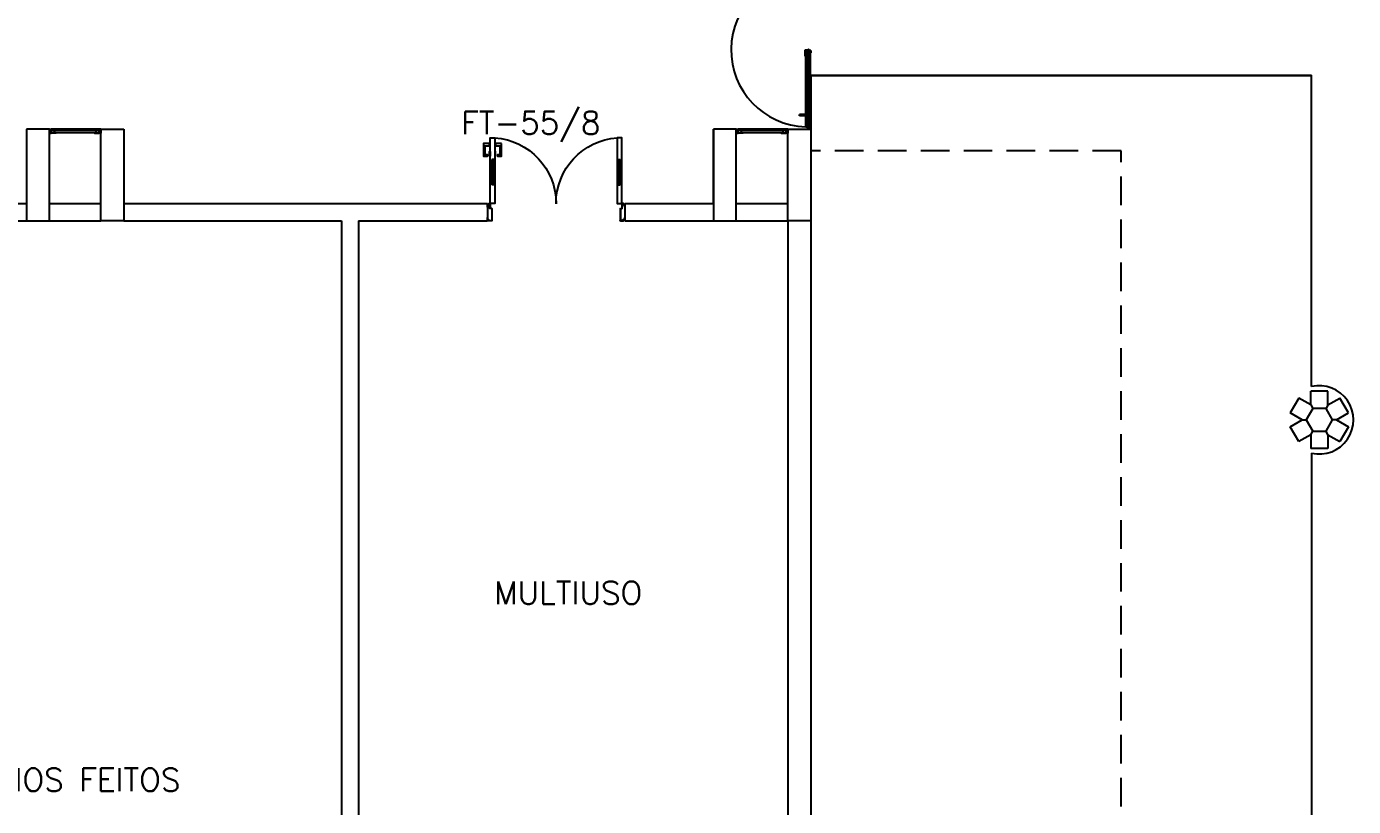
# Model space of a CAD drawing. Header units: millimetres. Extents: x 2686 to 2939, y 1294 to 1441.
# Drawn here: x 2784.27 to 2795.86, y 1398.14 to 1404.95 of the extents above; entities that cross this region are included whole.
import ezdxf

# ---------------------------------------------------------------- set-up
doc = ezdxf.new("R2010")
doc.units = ezdxf.units.MM
doc.linetypes.add('HIDDEN', pattern=[0.375, 0.25, -0.125])
for name, color, linetype in [('AR-ALV', 2, 'Continuous'), ('AR-ESQ', 1, 'Continuous'), ('AR-ESTC', 3, 'Continuous'), ('AR-ESTMA-C', 1, 'Continuous'), ('AR-PIS', 1, 'Continuous'), ('AR-PISO-V1', 1, 'Continuous'), ('AR-PORTA', 1, 'Continuous'), ('AR-PROJ', 1, 'HIDDEN'), ('AR-VIDRO', 2, 'Continuous'), ('DT-ESQ-BAGUETE-C', 1, 'Continuous'), ('DT-ESQ-PERFIL CADEIRA-C', 2, 'Continuous'), ('DT-ESQ-PERFIL CADEIRA-V', 2, 'Continuous'), ('DT-ESQ-VENEZIANA-C', 1, 'Continuous'), ('DT-ESQ-VENEZIANA-V', 1, 'Continuous'), ('ENDEREÇO', 2, 'Continuous'), ('maçaneta', 1, 'Continuous'), ('montantes', 1, 'Continuous'), ('mov', 1, 'Continuous'), ('PLAT-CONG', 7, 'Continuous'), ('PM-PERFIL U-C', 2, 'Continuous'), ('PM-VIDRO', 2, 'Continuous'), ('pm1', 2, 'Continuous'), ('pm2', 2, 'Continuous'), ('TEXTO', 2, 'Continuous')]:
    doc.layers.add(name, color=color, linetype=linetype)
doc.styles.add('UNB-100', font='simplex.shx', dxfattribs={"height": 0.2})
doc.styles.add('UNB1-100', font='simplex.shx', dxfattribs={"height": 0.2})

# ---------------------------------------------------------------- blocks, each defined once
blk = doc.blocks.new('A$C34151AAB')
at = {"layer": 'AR-PISO-V1'}
for p in [(28.466, 2.718), (32.841, 0)]:
    blk.add_line(p, (32.841, 2.718), dxfattribs=at)
blk = doc.blocks.new('pilar15')
at = {"layer": 'AR-ESTMA-C'}
for p, q in [((0.075, 0.25), (-0.075, 0.25)), ((-0.075, 0.13), (-0.075, 0.25)), ((0.075, 0.13), (0.075, 0.25)), ((-0.179, 0.19), (-0.254, 0.06)), ((-0.075, 0.13), (-0.179, 0.19)), ((-0.075, 0.13), (-0.058, 0.1)), ((0.075, 0.13), (0.058, 0.1)), ((0.075, 0.13), (0.179, 0.19)), ((0.254, 0.06), (0.179, 0.19)), ((-0.15, 0), (-0.254, 0.06)), ((-0.254, -0.06), (-0.15, 0)), ((-0.15, 0), (-0.115, 0)), ((0.15, 0), (0.115, 0)), ((0.15, 0), (0.254, 0.06)), ((0.15, 0), (0.254, -0.06)), ((-0.179, -0.19), (-0.254, -0.06)), ((-0.075, -0.13), (-0.058, -0.1)), ((0.075, -0.13), (0.058, -0.1)), ((0.254, -0.06), (0.179, -0.19)), ((-0.075, -0.13), (-0.179, -0.19)), ((-0.075, -0.13), (-0.075, -0.25)), ((0.075, -0.13), (0.179, -0.19)), ((0.075, -0.13), (0.075, -0.25)), ((0.075, -0.25), (-0.075, -0.25))]:
    blk.add_line(p, q, dxfattribs=at)
blk.add_lwpolyline([(0.058, 0.1), (-0.058, 0.1), (-0.115, 0), (-0.058, -0.1), (0.058, -0.1), (0.115, 0)], close=True, dxfattribs=at)
blk = doc.blocks.new('A$C201E7DEE')
at = {"layer": 'AR-PISO-V1'}
for p in [(28.466, 3.299), (32.841, 0.581)]:
    blk.add_line(p, (32.841, 3.299), dxfattribs=at)
blk.add_arc((32.909, 0.29), 0.298, 256.8287, 103.1713, dxfattribs=at)
at = {"layer": 'AR-PROJ'}
blk.add_line((31.177, 2.64), (28.466, 2.64), dxfattribs=at)
at = {"layer": 'AR-ESTMA-C', "ltscale": 0.25}
blk.add_blockref('pilar15', (32.909, 0.29), dxfattribs=at)
blk = doc.blocks.new('EF01-P')
at = {"layer": 'DT-ESQ-BAGUETE-C', "ltscale": 0.1}
for points in [[(0.002, 0.035), (0.015, 0.035), (0.015, 0.033), (0.002, 0.033), (0.002, 0.005), (0.015, 0.005), (0.015, 0.004), (0.002, 0.004, -0.414214), (0, 0.005), (0, 0.033, -0.414214)], [(0.448, 0.035), (0.435, 0.035), (0.435, 0.033), (0.448, 0.033), (0.448, 0.005), (0.435, 0.005), (0.435, 0.004), (0.448, 0.004, 0.414214), (0.45, 0.005), (0.45, 0.033, 0.414214)]]:
    blk.add_lwpolyline(points, format="xyb", close=True, dxfattribs=at)
at = {"layer": 'DT-ESQ-PERFIL CADEIRA-C', "ltscale": 0.1}
for points in [[(0.01, 0.002), (0.01, 0.003), (0.002, 0.003, 1), (0.002, 0), (0.015, 0, 0.414214), (0.016, 0.002), (0.016, 0.033), (0.043, 0.033)], [(0.043, 0.006), (0.018, 0.006), (0.018, 0.016), (0.016, 0.016), (0.016, 0.006, 0.414214), (0.018, 0.005), (0.043, 0.005), (0.056, 0.005, 1), (0.056, 0.008), (0.043, 0.008), (0.043, 0.02), (0.043, 0.032), (0.056, 0.032, 1), (0.056, 0.035), (0.043, 0.035), (0.016, 0.035, 0.414214), (0.015, 0.033), (0.015, 0.002), (0.002, 0.002)], [(0.041, 0.02), (0.041, 0.032, -0.414214), (0.043, 0.033), (0.056, 0.033)], [(0.041, 0.02), (0.041, 0.008, 0.414214), (0.043, 0.006), (0.056, 0.006)], [(0.407, 0.006), (0.432, 0.006), (0.432, 0.016), (0.433, 0.016), (0.433, 0.006, -0.414214), (0.432, 0.005), (0.407, 0.005), (0.394, 0.005, -1), (0.394, 0.008), (0.407, 0.008), (0.407, 0.02), (0.407, 0.032), (0.394, 0.032, -1), (0.394, 0.035), (0.407, 0.035), (0.433, 0.035, -0.414214), (0.435, 0.033), (0.435, 0.002), (0.448, 0.002)], [(0.408, 0.02), (0.408, 0.032, 0.414214), (0.407, 0.033), (0.394, 0.033)], [(0.408, 0.02), (0.408, 0.008, -0.414214), (0.407, 0.006), (0.394, 0.006)], [(0.44, 0.002), (0.44, 0.003), (0.448, 0.003, -1), (0.448, 0), (0.435, 0, -0.414214), (0.433, 0.002), (0.433, 0.033), (0.407, 0.033)]]:
    blk.add_lwpolyline(points, format="xyb", dxfattribs=at)
at = {"layer": 'DT-ESQ-PERFIL CADEIRA-V', "ltscale": 0.1}
blk.add_line((0.015, 0), (0.435, 0), dxfattribs=at)
at = {"layer": 'DT-ESQ-VENEZIANA-C', "ltscale": 0.1}
for p, q in [((0.043, 0.011), (0.407, 0.011)), ((0.043, 0.009), (0.407, 0.009))]:
    blk.add_line(p, q, dxfattribs=at)
at = {"layer": 'DT-ESQ-VENEZIANA-V', "ltscale": 0.1}
blk.add_line((0.043, 0.031), (0.407, 0.031), dxfattribs=at)
blk = doc.blocks.new('PV1')
at = {"layer": 'AR-VIDRO'}
for p, q in [((0.682, 0.02), (0.005, 0.02)), ((0.682, 0.005), (0.005, 0.005)), ((0.022, 0.044), (0.022, 0.029)), ((0.022, 0.044), (0.688, 0.044)), ((0.022, 0.029), (0.688, 0.029)), ((2.703, 0.044), (2.037, 0.044)), ((2.703, 0.029), (2.037, 0.029)), ((2.043, 0.02), (2.72, 0.02)), ((2.043, 0.005), (2.72, 0.005)), ((2.703, 0.044), (2.703, 0.029))]:
    blk.add_line(p, q, dxfattribs=at)
at = {"layer": 'maçaneta'}
for p, q in [((0.112, 0.044), (0.112, 0.049)), ((0.112, 0.049), (0.132, 0.049)), ((0.117, 0.099), (0.127, 0.099)), ((0.117, 0.049), (0.117, 0.099)), ((0.127, 0.049), (0.127, 0.099)), ((0.132, 0.044), (0.132, 0.049)), ((2.613, 0.049), (2.593, 0.049)), ((2.593, 0.044), (2.593, 0.049)), ((2.598, 0.049), (2.598, 0.099)), ((2.608, 0.099), (2.598, 0.099)), ((2.608, 0.049), (2.608, 0.099)), ((2.613, 0.044), (2.613, 0.049))]:
    blk.add_line(p, q, dxfattribs=at)
at = {"layer": 'montantes'}
for p, q in [((0, 0), (0, 0.025)), ((0, 0.025), (0.02, 0.025)), ((0, 0), (0.02, 0)), ((0.005, 0.005), (0.005, 0.02)), ((0.02, 0.02), (0.02, 0.025)), ((0.02, 0), (0.02, 0.005)), ((0.642, 0.049), (0.693, 0.049)), ((0.642, 0.025), (0.693, 0.025)), ((0.688, 0.025), (0.668, 0.025)), ((0.668, 0.02), (0.668, 0.025)), ((0.668, 0), (0.668, 0.005)), ((0.688, 0), (0.668, 0)), ((0.682, 0.005), (0.682, 0.02)), ((0.688, 0.044), (0.688, 0.029)), ((0.688, 0), (0.688, 0.025)), ((0.693, 0.049), (0.693, 0.025)), ((2.032, 0.049), (2.032, 0.025)), ((2.082, 0.049), (2.032, 0.049)), ((2.082, 0.025), (2.032, 0.025)), ((2.037, 0.044), (2.037, 0.029)), ((2.037, 0.025), (2.057, 0.025)), ((2.037, 0), (2.037, 0.025)), ((2.037, 0), (2.057, 0)), ((2.043, 0.005), (2.043, 0.02)), ((2.057, 0.02), (2.057, 0.025)), ((2.057, 0), (2.057, 0.005)), ((2.705, 0.02), (2.705, 0.025)), ((2.725, 0.025), (2.705, 0.025)), ((2.705, 0), (2.705, 0.005)), ((2.725, 0), (2.705, 0)), ((2.72, 0.005), (2.72, 0.02)), ((2.725, 0), (2.725, 0.025))]:
    blk.add_line(p, q, dxfattribs=at)
for centre in [(0.693, 0.02), (2.032, 0.02)]:
    blk.add_circle(centre, 0.005, dxfattribs=at)
for centre, start, end in [((0.642, 0.044), 90, 180), ((0.642, 0.03), 180, 270), ((2.082, 0.044), 0, 90), ((2.082, 0.03), 270, 0)]:
    blk.add_arc(centre, 0.005, start, end, dxfattribs=at)
at = {"layer": 'mov'}
for centre, start, end in [((0.692, 0.025), 0, 178.3547), ((2.033, 0.025), 1.6453, 180)]:
    blk.add_arc(centre, 0.671, start, end, dxfattribs=at)
blk = doc.blocks.new('marco-d')
at = {"layer": 'PM-PERFIL U-C'}
for p, q in [((-0.013, 0), (-0.001, 0)), ((-0.025, -0.03), (-0.025, -0.011)), ((-0.023, -0.03), (-0.025, -0.03)), ((-0.023, -0.01), (-0.015, -0.01)), ((-0.014, -0.012), (-0.023, -0.012)), ((-0.023, -0.012), (-0.023, -0.03)), ((-0.015, -0.01), (-0.015, -0.001)), ((-0.002, -0.002), (-0.013, -0.002)), ((-0.013, -0.002), (-0.013, -0.01)), ((-0.002, -0.041), (-0.002, -0.002)), ((0.013, -0.043), (-0.001, -0.043)), ((0, -0.001), (0, -0.041)), ((0.013, -0.041), (0, -0.041)), ((0.013, -0.043), (0.013, -0.148)), ((0.015, -0.042), (0.015, -0.148)), ((-0.025, -0.138), (-0.025, -0.12)), ((-0.025, -0.12), (-0.023, -0.12)), ((-0.023, -0.12), (-0.023, -0.138)), ((-0.023, -0.138), (-0.014, -0.138)), ((-0.015, -0.14), (-0.023, -0.14)), ((-0.015, -0.148), (-0.015, -0.14)), ((-0.013, -0.139), (-0.013, -0.148)), ((-0.013, -0.148), (0.013, -0.148)), ((0.013, -0.15), (-0.013, -0.15))]:
    blk.add_line(p, q, dxfattribs=at)
for centre, start, end in [((-0.013, -0.001), 90, 180), ((-0.001, -0.001), 360, 90), ((-0.023, -0.011), 90, 180), ((-0.014, -0.01), 270, 0), ((-0.001, -0.041), 180, 270), ((0.013, -0.042), 0, 90), ((-0.023, -0.138), 180, 270), ((-0.013, -0.148), 180, 270), ((-0.014, -0.139), 0, 90), ((0.013, -0.148), 269.9386, 0)]:
    blk.add_arc(centre, 0.0015, start, end, dxfattribs=at)
blk = doc.blocks.new('marco-e')
at = {"layer": 'PM-PERFIL U-C'}
for p, q in [((-0.015, -0.043), (-0.015, -0.149)), ((-0.013, -0.041), (0, -0.041)), ((-0.013, -0.043), (0.001, -0.043)), ((-0.013, -0.043), (-0.013, -0.148)), ((0, -0.002), (0, -0.041)), ((0.014, 0), (0.002, 0)), ((0.002, -0.042), (0.002, -0.002)), ((0.002, -0.002), (0.013, -0.002)), ((0.013, -0.002), (0.013, -0.011)), ((0.015, -0.01), (0.015, -0.002)), ((0.024, -0.01), (0.015, -0.01)), ((0.015, -0.012), (0.023, -0.012)), ((0.023, -0.012), (0.023, -0.03)), ((0.023, -0.03), (0.025, -0.03)), ((0.025, -0.03), (0.025, -0.012)), ((0.013, -0.148), (-0.013, -0.148)), ((-0.013, -0.15), (0.014, -0.15)), ((0.013, -0.14), (0.013, -0.148)), ((0.023, -0.138), (0.015, -0.138)), ((0.015, -0.14), (0.024, -0.14)), ((0.015, -0.149), (0.015, -0.14)), ((0.025, -0.12), (0.023, -0.12)), ((0.023, -0.12), (0.023, -0.138)), ((0.025, -0.139), (0.025, -0.12))]:
    blk.add_line(p, q, dxfattribs=at)
for centre, start, end in [((-0.013, -0.043), 90, 180), ((0.002, -0.002), 90, 180), ((0.001, -0.042), 270, 0), ((0.015, -0.011), 180, 270), ((0.014, -0.002), 0, 90), ((0.024, -0.012), 0, 90), ((-0.013, -0.149), 180, 270.0614), ((0.015, -0.14), 90, 180), ((0.014, -0.149), 270, 0), ((0.024, -0.139), 270, 0)]:
    blk.add_arc(centre, 0.0015, start, end, dxfattribs=at)
blk = doc.blocks.new('PM6V-B')
at = {"layer": 'maçaneta'}
for points in [[(1.075, 0.675), (1.13, 0.675), (1.13, 0.655), (1.091, 0.655, 0.414214), (1.09, 0.654), (1.09, 0.575), (1.11, 0.575), (1.11, 0.565), (1.075, 0.565)], [(1.18, 0.675), (1.235, 0.675), (1.235, 0.565), (1.2, 0.565), (1.2, 0.575), (1.22, 0.575), (1.22, 0.654, 0.414214), (1.218, 0.655), (1.18, 0.655)]]:
    blk.add_lwpolyline(points, format="xyb", close=True, dxfattribs=at)
for points in [[(1.13, 0.565), (1.13, 0.605), (1.135, 0.605), (1.135, 0.565)], [(1.18, 0.565), (1.18, 0.605), (1.175, 0.605), (1.175, 0.565)]]:
    blk.add_lwpolyline(points, close=True, dxfattribs=at)
at = {"layer": 'mov'}
for centre, start, end in [((0.025, 0.151), 359.8606, 86.0112), ((1.175, 0.151), 93.9888, 180.1394)]:
    blk.add_arc(centre, 0.575, start, end, dxfattribs=at)
at = {"layer": 'PM-VIDRO'}
for p, q in [((0.04, 0.325), (0.04, 0.525)), ((0.05, 0.525), (0.05, 0.325)), ((1.15, 0.525), (1.15, 0.325)), ((1.16, 0.325), (1.16, 0.525))]:
    blk.add_line(p, q, dxfattribs=at)
at = {"layer": 'pm1'}
for p, q in [((0.04, 0.525), (0.025, 0.525)), ((0.065, 0.535), (0.04, 0.535)), ((0.04, 0.525), (0.04, 0.535)), ((0.05, 0.535), (0.05, 0.525)), ((0.065, 0.525), (0.05, 0.525)), ((0.065, 0.535), (0.065, 0.525)), ((1.135, 0.535), (1.135, 0.525)), ((1.135, 0.535), (1.16, 0.535)), ((1.135, 0.525), (1.15, 0.525)), ((1.15, 0.535), (1.15, 0.525)), ((1.16, 0.525), (1.16, 0.535)), ((1.16, 0.525), (1.175, 0.525)), ((0.04, 0.325), (0.025, 0.325)), ((0.04, 0.315), (0.04, 0.325)), ((0.065, 0.315), (0.04, 0.315)), ((0.065, 0.325), (0.05, 0.325)), ((0.05, 0.325), (0.05, 0.315)), ((0.065, 0.325), (0.065, 0.315)), ((1.135, 0.325), (1.135, 0.315)), ((1.135, 0.325), (1.15, 0.325)), ((1.135, 0.315), (1.16, 0.315)), ((1.15, 0.325), (1.15, 0.315)), ((1.16, 0.315), (1.16, 0.325)), ((1.16, 0.325), (1.175, 0.325))]:
    blk.add_line(p, q, dxfattribs=at)
for points in [[(0.025, 0.525), (0.025, 0.725), (0.065, 0.725), (0.065, 0.525)], [(1.175, 0.525), (1.175, 0.725), (1.135, 0.725), (1.135, 0.525)], [(0.065, 0.325), (0.065, 0.15), (0.025, 0.15), (0.025, 0.325)], [(1.135, 0.325), (1.135, 0.15), (1.175, 0.15), (1.175, 0.325)]]:
    blk.add_lwpolyline(points, dxfattribs=at)
at = {"layer": 'pm2'}
for p, q in [((0.025, 0.325), (0.025, 0.525)), ((0.065, 0.525), (0.065, 0.325)), ((1.135, 0.525), (1.135, 0.325)), ((1.175, 0.325), (1.175, 0.525))]:
    blk.add_line(p, q, dxfattribs=at)
at = {"layer": 'pm1'}
for name, p in [('marco-d', (0.025, 0.15)), ('marco-e', (1.175, 0.15))]:
    blk.add_blockref(name, p, dxfattribs=at)
blk = doc.blocks.new('A$C527D507D')
at = {"layer": 'AR-PISO-V1'}
for p, q in [((28.466, 27.008), (32.841, 27.008)), ((28.466, 27.008), (28.466, 26.546)), ((32.841, 24.29), (32.841, 27.008)), ((32.841, 23.71), (32.841, 18.29))]:
    blk.add_line(p, q, dxfattribs=at)
blk.add_arc((32.909, 24), 0.298, 256.8287, 103.1713, dxfattribs=at)
at = {"layer": 'AR-PROJ'}
blk.add_line((31.177, 26.35), (28.466, 26.35), dxfattribs=at)
blk.add_lwpolyline([(29.445, 0), (31.177, 3), (31.177, 26.35)], dxfattribs=at)
at = {"layer": 'AR-ESTMA-C', "ltscale": 0.25}
blk.add_blockref('pilar15', (32.909, 24), dxfattribs=at)

msp = doc.modelspace()

# ---------------------------------------------------------------- linework, layer by layer
at = {"layer": 'AR-ALV'}
for p, q in [((2783.071, 1403.4), (2784.271, 1403.4)), ((2784.471, 1403.4), (2784.921, 1403.4)), ((2785.121, 1403.4), (2788.296, 1403.4)), ((2788.296, 1403.4), (2788.296, 1403.25)), ((2789.496, 1403.4), (2790.271, 1403.4)), ((2789.496, 1403.4), (2789.496, 1403.25)), ((2790.471, 1403.4), (2790.921, 1403.4)), ((2783.071, 1403.25), (2784.271, 1403.25)), ((2784.471, 1403.25), (2784.921, 1403.25)), ((2785.121, 1403.25), (2787.021, 1403.25)), ((2787.021, 1403.25), (2787.021, 1394.925)), ((2787.171, 1403.25), (2787.171, 1394.925)), ((2787.171, 1403.25), (2788.296, 1403.25)), ((2789.496, 1403.25), (2790.921, 1403.25)), ((2790.921, 1403.25), (2790.921, 1394.925)), ((2791.121, 1403.25), (2791.121, 1394.925))]:
    msp.add_line(p, q, dxfattribs=at)
at = {"layer": 'AR-ESTC'}
for p, q in [((2784.471, 1404.05), (2784.271, 1404.05)), ((2784.271, 1404.05), (2784.271, 1403.25)), ((2784.471, 1403.25), (2784.471, 1404.05)), ((2784.921, 1404.05), (2785.121, 1404.05)), ((2784.921, 1403.25), (2784.921, 1404.05)), ((2785.121, 1404.05), (2785.121, 1403.25)), ((2790.471, 1404.05), (2790.271, 1404.05)), ((2790.271, 1404.05), (2790.271, 1403.25)), ((2790.471, 1403.25), (2790.471, 1404.05)), ((2790.921, 1404.05), (2791.121, 1404.05)), ((2790.921, 1403.25), (2790.921, 1404.05)), ((2791.121, 1404.05), (2791.121, 1403.25)), ((2784.271, 1403.25), (2784.471, 1403.25)), ((2785.121, 1403.25), (2784.921, 1403.25)), ((2790.271, 1403.25), (2790.471, 1403.25)), ((2791.121, 1403.25), (2790.921, 1403.25))]:
    msp.add_line(p, q, dxfattribs=at)
at = {"layer": 'AR-PIS', "ltscale": 10}
msp.add_line((2791.121, 1404.458), (2791.121, 1404.05), dxfattribs=at)
at = {"layer": 'AR-PROJ', "ltscale": 3}
msp.add_line((2790.271, 1403.4), (2790.271, 1404.05), dxfattribs=at)

# ---------------------------------------------------------------- block references
at = {"layer": 'AR-ESQ', "rotation": 180}
for p in [(2784.921, 1404.05), (2790.921, 1404.05)]:
    msp.add_blockref('EF01-P', p, dxfattribs=at)
at = {"layer": 'AR-PORTA', "rotation": 90}
msp.add_blockref('PV1', (2791.121, 1404.05), dxfattribs=at)
at = {"layer": 'AR-PORTA', "xscale": -1}
msp.add_blockref('PM6V-B', (2789.496, 1403.25), dxfattribs=at)
at = {"layer": 'PLAT-CONG'}
for name, p in [('A$C34151AAB', (2762.655, 1401.803)), ('A$C201E7DEE', (2762.655, 1401.222)), ('A$C527D507D', (2762.655, 1377.512))]:
    msp.add_blockref(name, p, dxfattribs=at)

# ---------------------------------------------------------------- texts
at = {"layer": 'ENDEREÇO', "style": 'UNB1-100'}
msp.add_text('FT-55/8', height=0.2, dxfattribs=at).set_placement((2788.068, 1404.006))
at = {"layer": 'TEXTO', "style": 'UNB-100'}
for s, p in [('MULTIUSO', (2788.355, 1399.902)), ('PROJETO "SOMOS FEITOS', (2782.221, 1398.27))]:
    msp.add_text(s, height=0.2, dxfattribs=at).set_placement(p)

doc.saveas('drawing.dxf')
